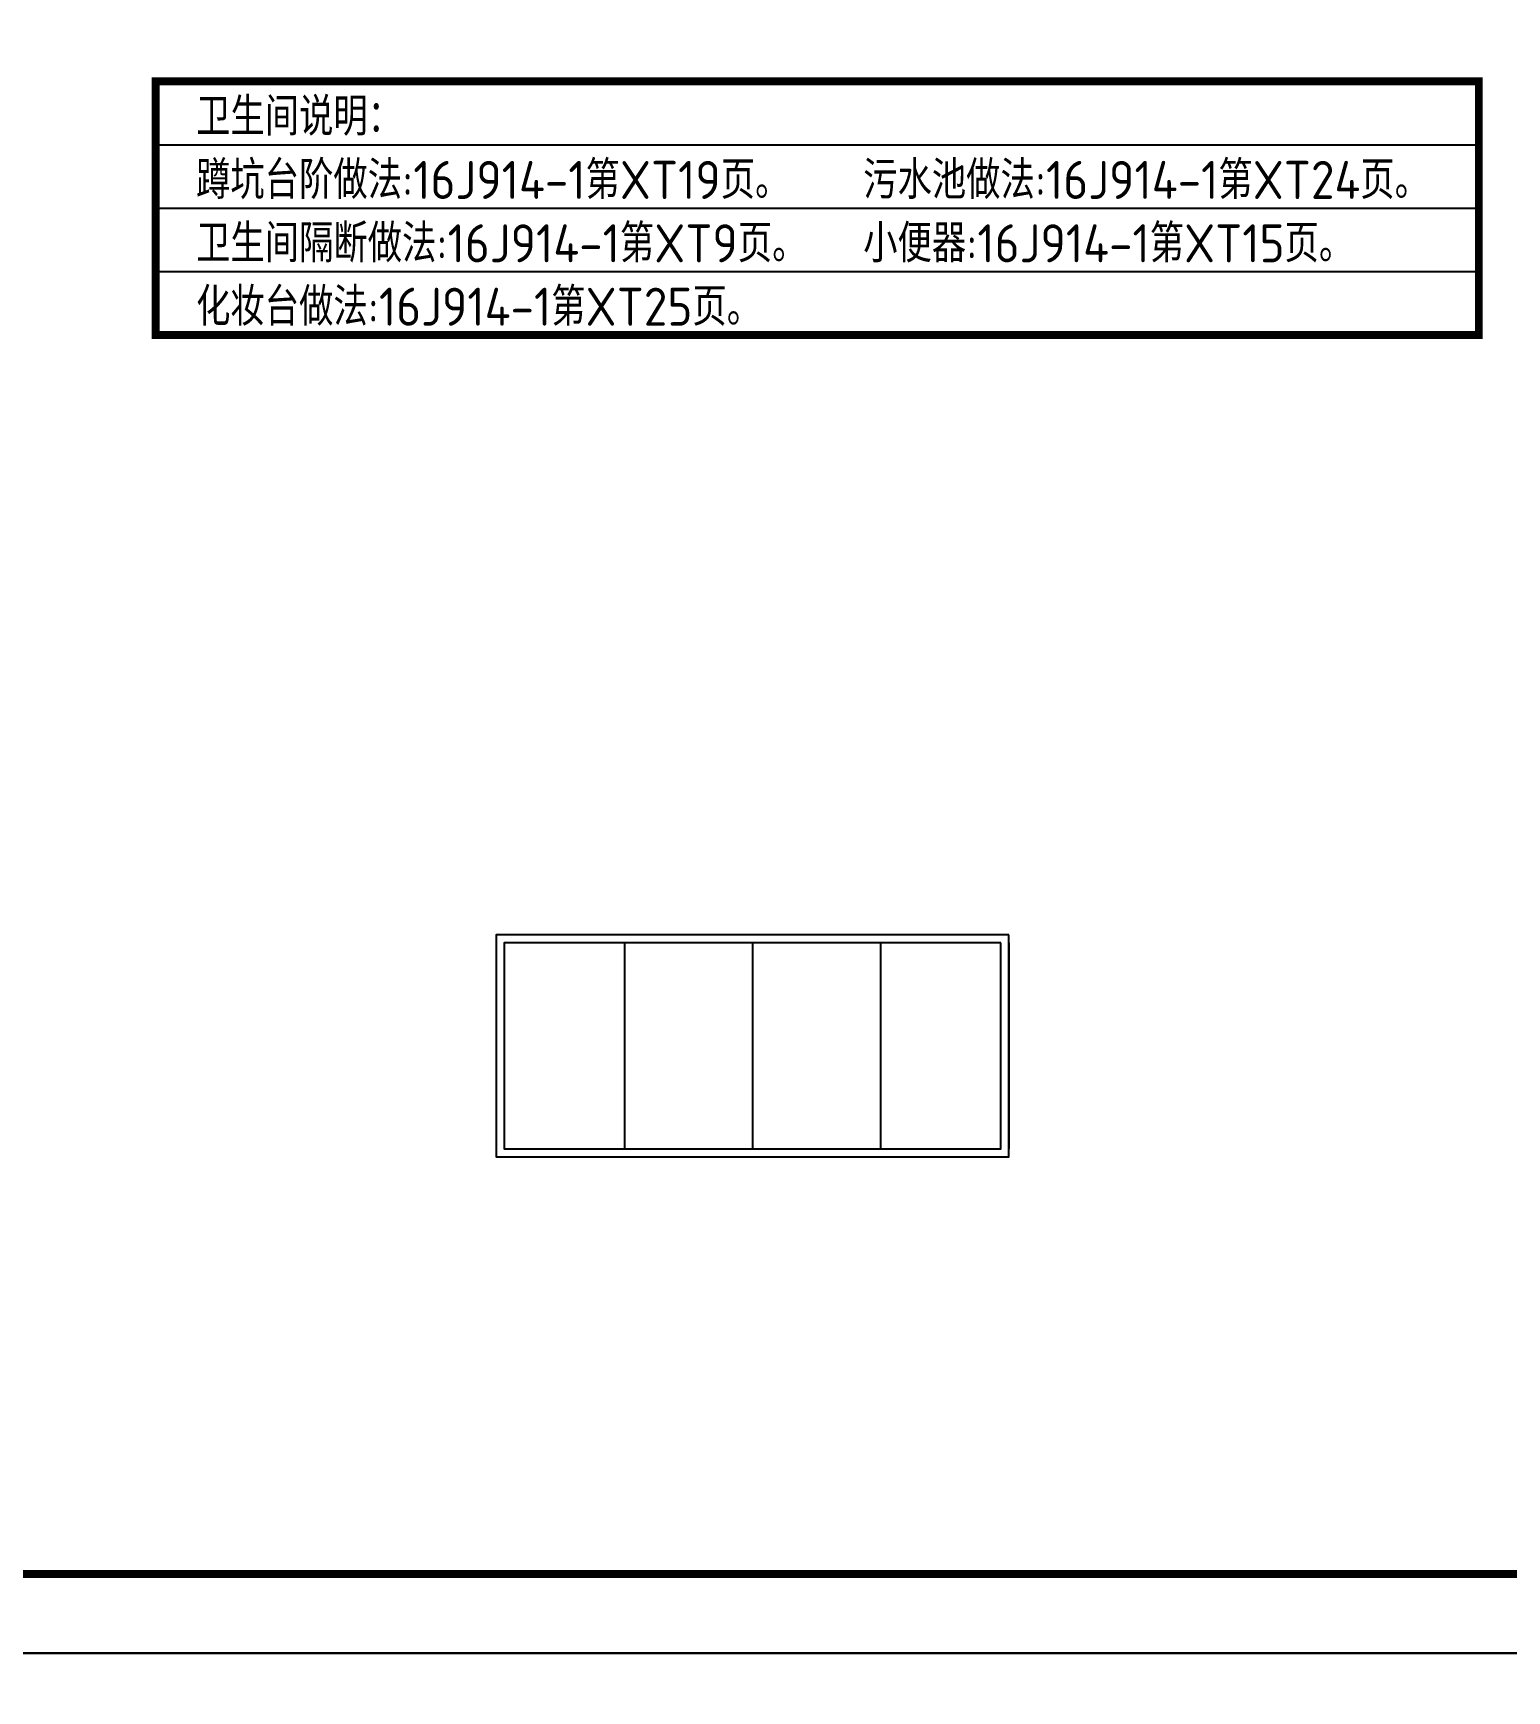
# Model space of a CAD drawing. Extents: x 5412679 to 5683609, y 301830 to 763830.
# Drawn here: x 5649623 to 5658923, y 340283 to 350745 of the extents above; entities that cross this region are included whole.
import ezdxf

# ---------------------------------------------------------------- set-up
doc = ezdxf.new("R2010")
doc.units = 0
doc.header["$LTSCALE"] = 1000
doc.header["$MEASUREMENT"] = 0
for name, color, linetype in [('PUB_TEXT', 7, 'Continuous'), ('PUB_TITLE', 4, 'Continuous'), ('图框', 7, 'Continuous'), ('玻璃', 155, 'Continuous')]:
    doc.layers.add(name, color=color, linetype=linetype)
doc.styles.add('TSSD_REIN', font='TSSDENG', dxfattribs={"width": 0.8, "bigfont": 'TSSDCHN'})

msp = doc.modelspace()

# ---------------------------------------------------------------- linework, layer by layer
at = {"linetype": 'ByBlock'}
msp.add_lwpolyline([(5655779, 345054), (5652545, 345054), (5652545, 343654), (5655779, 343654)], close=True, dxfattribs=at)
at = {"layer": 'PUB_TITLE', "linetype": 'ByBlock'}
for points in [[(5627904, 340521), (5665054, 340521), (5665054, 361521), (5627904, 361521)], [(5627904, 319521), (5665054, 319521), (5665054, 340521), (5627904, 340521)]]:
    msp.add_lwpolyline(points, close=True, dxfattribs=at)
at = {"layer": 'PUB_TITLE', "linetype": 'ByBlock', "const_width": 50}
msp.add_lwpolyline([(5629154, 341021), (5664554, 341021), (5664554, 361021), (5629154, 361021)], close=True, dxfattribs=at)
at = {"layer": '图框', "color": 147}
for p, q in [((5650396, 350041, -400), (5658746, 350041, -400)), ((5650396, 349641, -400), (5658746, 349641, -400)), ((5650396, 349241, -400), (5658746, 349241, -400)), ((5650396, 348841, -400), (5658746, 348841, -400))]:
    msp.add_line(p, q, dxfattribs=at)
at = {"layer": '图框', "color": 147, "const_width": 50, "elevation": -400}
msp.add_lwpolyline([(5650396, 350441), (5658746, 350441), (5658746, 348841), (5650396, 348841)], close=True, dxfattribs=at)
at = {"layer": '玻璃', "linetype": 'ByBlock'}
for p, q in [((5653354, 345004), (5653354, 343704)), ((5654162, 345004), (5654162, 343704)), ((5654970, 345004), (5654970, 343704)), ((5655779, 345004), (5655779, 343704))]:
    msp.add_line(p, q, dxfattribs=at)
msp.add_lwpolyline([(5655729, 345004), (5652595, 345004), (5652595, 343704), (5655729, 343704)], close=True, dxfattribs=at)

# ---------------------------------------------------------------- texts
at = {"layer": 'PUB_TEXT', "style": 'TSSD_REIN', "width": 0.95}
for s, p in [('卫生间说明：', (5650651, 350099, -400)), ('蹲坑台阶做法:16J914-1第XT19页。', (5650651, 349699, -400)), ('污水池做法:16J914-1第XT24页。', (5654861, 349699, -400)), ('卫生间隔断做法:16J914-1第XT9页。', (5650651, 349299, -400)), ('小便器:16J914-1第XT15页。', (5654861, 349299, -400)), ('化妆台做法:16J914-1第XT25页。', (5650651, 348899, -400))]:
    msp.add_text(s, height=240, dxfattribs=at).set_placement(p)

doc.saveas('drawing.dxf')
